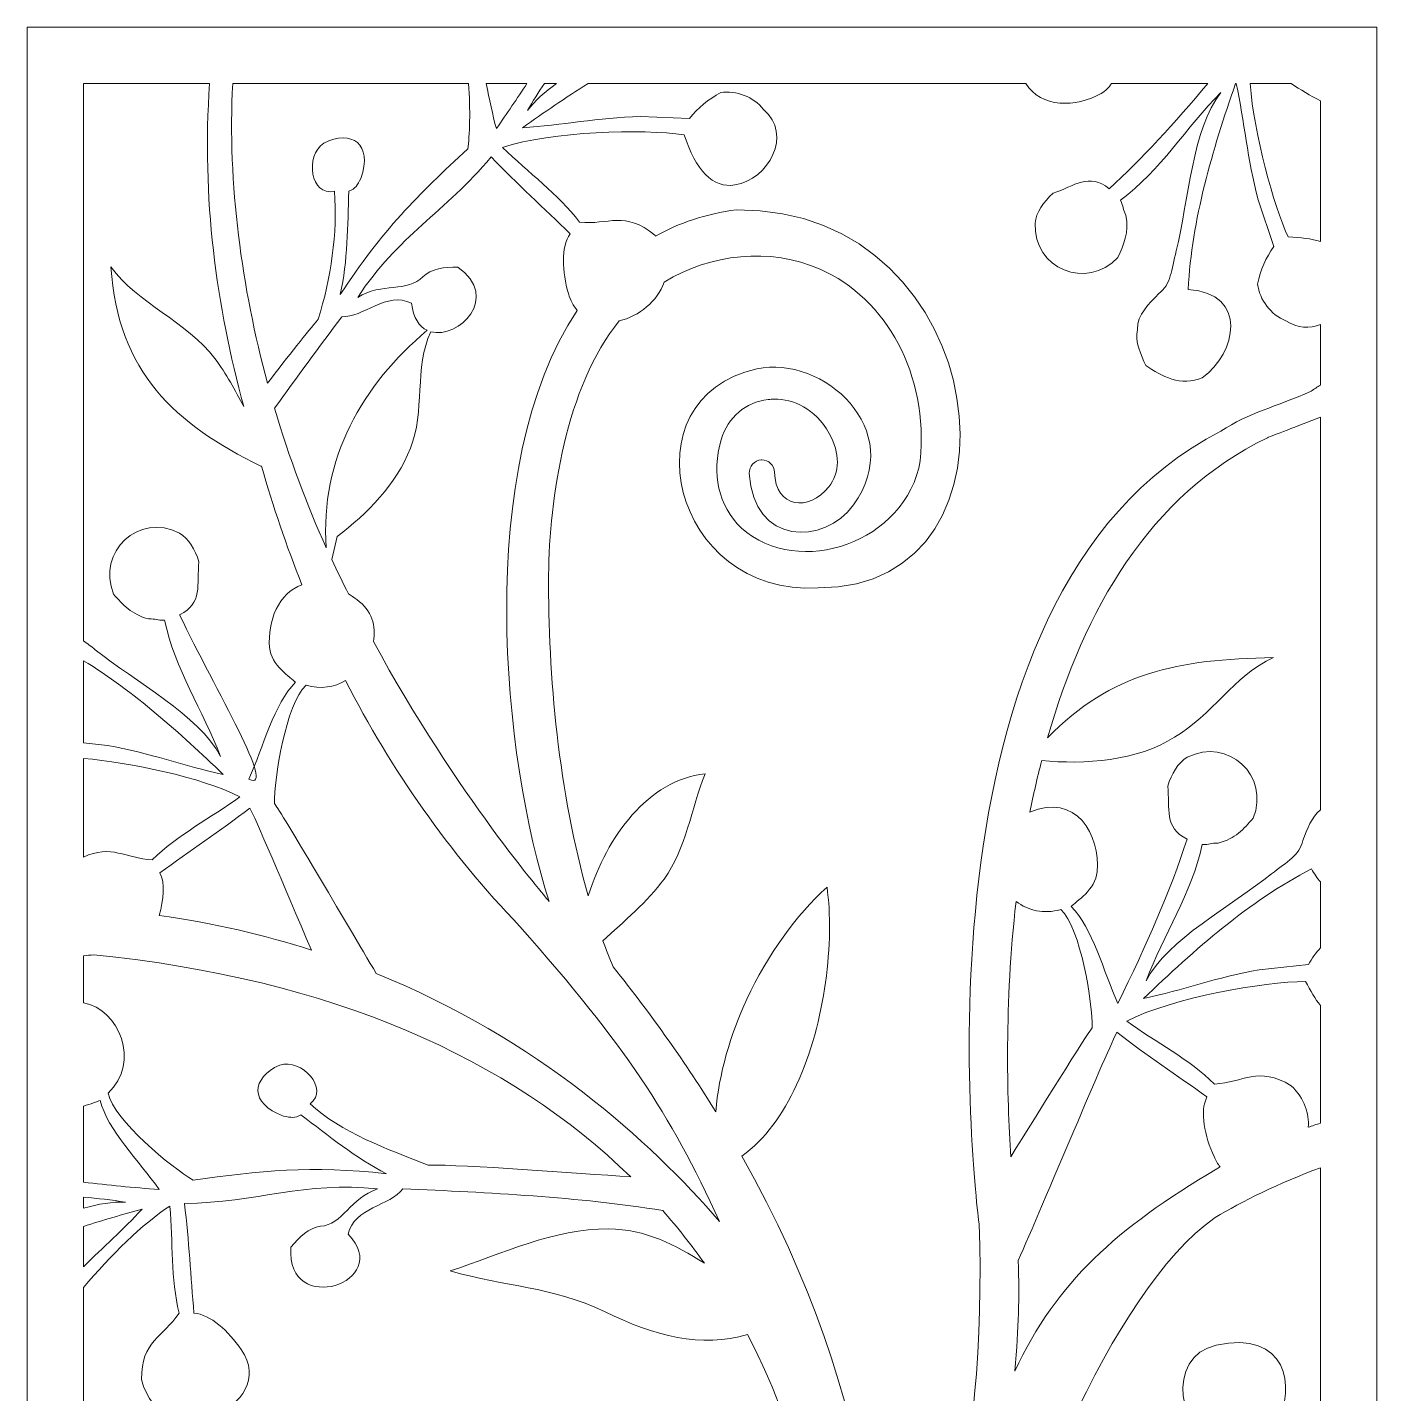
# Model space of a CAD drawing. Header units: centimetres. Extents: x -9.5 to 9.5, y -13.2 to 13.4.
# Drawn here: x -9.5 to -0.93, y 4.69 to 13.37 of the extents above; entities that cross this region are included whole.
import ezdxf

# ---------------------------------------------------------------- set-up
doc = ezdxf.new("R2010")
doc.units = ezdxf.units.CM
doc.header["$MEASUREMENT"] = 0
doc.layers.add('layer 1', color=7, linetype='Continuous')

msp = doc.modelspace()

# ---------------------------------------------------------------- linework, layer by layer
at = {"layer": 'layer 1', "color": 177, "lineweight": 9}
for points, knots in [([(-0.92956, 13.36921), (-0.92956, 13.36921), (-9.49935, 13.36921), (-9.49935, 13.36921), (-9.49935, 13.36921), (-9.49935, 13.36921), (-9.49935, -13.19712), (-9.49935, -13.19712), (-9.49935, -13.19712), (-9.49935, -13.19712), (-0.92956, -13.19712), (-0.92956, -13.19712), (-0.92956, -13.19712), (-0.92956, -13.19712), (-0.92956, 13.36921), (-0.92956, 13.36921)], [0, 0, 0, 0, 0.2, 0.2, 0.2, 0.2, 0.4, 0.4, 0.4, 0.4, 0.6, 0.6, 0.6, 0.6, 1, 1, 1, 1]), ([(-9.14227, 13.01214), (-9.14227, 13.01214), (-8.34139, 13.01214), (-8.34139, 13.01214), (-8.34139, 13.01214), (-8.39341, 12.28871), (-8.29803, 11.59518), (-8.12521, 10.96104), (-8.12521, 10.96104), (-8.17989, 11.06436), (-8.23465, 11.16791), (-8.30745, 11.2651), (-8.30745, 11.2651), (-8.48792, 11.50203), (-8.79988, 11.61548), (-8.96803, 11.84853), (-8.96803, 11.84853), (-8.9254, 11.18004), (-8.56066, 10.84758), (-8.01571, 10.58226), (-8.01571, 10.58226), (-8.01571, 10.58226), (-8.01176, 10.58226), (-8.01176, 10.58226), (-8.01176, 10.58226), (-7.93942, 10.32739), (-7.85392, 10.0756), (-7.75497, 9.82863), (-7.75497, 9.82863), (-7.9023, 9.77973), (-7.97545, 9.597), (-7.96078, 9.43086), (-7.96078, 9.43086), (-7.95077, 9.31789), (-7.8265, 9.24016), (-7.79556, 9.20969), (-7.79556, 9.20969), (-7.93241, 9.07576), (-8.00104, 8.79763), (-8.09209, 8.59513), (-8.09209, 8.59513), (-7.90922, 8.50629), (-8.30672, 9.16336), (-8.532, 9.63854), (-8.532, 9.63854), (-8.38378, 9.70957), (-8.42398, 9.8328), (-8.40928, 9.97488), (-8.40928, 9.97488), (-8.43381, 10.05223), (-8.47339, 10.12188), (-8.53364, 10.15777), (-8.53364, 10.15777), (-8.79444, 10.28907), (-9.05946, 10.03862), (-8.95187, 9.7705), (-8.95187, 9.7705), (-8.89115, 9.70129), (-8.8393, 9.64117), (-8.72972, 9.61215), (-8.72972, 9.61215), (-8.68213, 9.61431), (-8.67572, 9.60159), (-8.62747, 9.60346), (-8.62747, 9.60346), (-8.56386, 9.29667), (-8.3829, 9.02952), (-8.27223, 8.7389), (-8.27223, 8.7389), (-8.40815, 9.00151), (-8.81775, 9.21617), (-9.0682, 9.41681), (-9.0682, 9.41681), (-9.09427, 9.4377), (-9.11927, 9.45591), (-9.14227, 9.47315), (-9.14227, 9.47315), (-9.14227, 9.47315), (-9.14227, 13.01214), (-9.14227, 13.01214)], [0, 0, 0, 0, 0.047619, 0.047619, 0.047619, 0.047619, 0.0952381, 0.0952381, 0.0952381, 0.0952381, 0.1428571, 0.1428571, 0.1428571, 0.1428571, 0.1904762, 0.1904762, 0.1904762, 0.1904762, 0.2380952, 0.2380952, 0.2380952, 0.2380952, 0.2857143, 0.2857143, 0.2857143, 0.2857143, 0.3333333, 0.3333333, 0.3333333, 0.3333333, 0.3809524, 0.3809524, 0.3809524, 0.3809524, 0.4285714, 0.4285714, 0.4285714, 0.4285714, 0.4761905, 0.4761905, 0.4761905, 0.4761905, 0.5238095, 0.5238095, 0.5238095, 0.5238095, 0.5714286, 0.5714286, 0.5714286, 0.5714286, 0.6190476, 0.6190476, 0.6190476, 0.6190476, 0.6666667, 0.6666667, 0.6666667, 0.6666667, 0.7142857, 0.7142857, 0.7142857, 0.7142857, 0.7619048, 0.7619048, 0.7619048, 0.7619048, 0.8095238, 0.8095238, 0.8095238, 0.8095238, 0.8571429, 0.8571429, 0.8571429, 0.8571429, 0.9047619, 0.9047619, 0.9047619, 0.9047619, 1, 1, 1, 1]), ([(-8.19461, 13.01214), (-8.19461, 13.01214), (-6.69756, 13.01214), (-6.69756, 13.01214), (-6.69756, 13.01214), (-6.68413, 12.84793), (-6.68975, 12.67634), (-6.70218, 12.5969), (-6.70218, 12.5969), (-7.0121, 12.31204), (-7.25237, 12.07266), (-7.51183, 11.67168), (-7.51183, 11.67168), (-7.46375, 11.88673), (-7.46571, 12.1099), (-7.45732, 12.32895), (-7.45732, 12.32895), (-7.41502, 12.34438), (-7.40327, 12.36697), (-7.38117, 12.40992), (-7.38117, 12.40992), (-7.30313, 12.62937), (-7.44012, 12.72268), (-7.61635, 12.63363), (-7.61635, 12.63363), (-7.7394, 12.55366), (-7.70112, 12.29208), (-7.54879, 12.32862), (-7.54879, 12.32862), (-7.52855, 12.06514), (-7.57027, 11.77149), (-7.65293, 11.51497), (-7.65293, 11.51497), (-7.71715, 11.43774), (-7.83909, 11.28351), (-7.9742, 11.10996), (-7.9742, 11.10996), (-8.13665, 11.71357), (-8.22892, 12.37463), (-8.19461, 13.01214)], [0, 0, 0, 0, 0.0909091, 0.0909091, 0.0909091, 0.0909091, 0.1818182, 0.1818182, 0.1818182, 0.1818182, 0.2727273, 0.2727273, 0.2727273, 0.2727273, 0.3636364, 0.3636364, 0.3636364, 0.3636364, 0.4545455, 0.4545455, 0.4545455, 0.4545455, 0.5454545, 0.5454545, 0.5454545, 0.5454545, 0.6363636, 0.6363636, 0.6363636, 0.6363636, 0.7272727, 0.7272727, 0.7272727, 0.7272727, 0.8181818, 0.8181818, 0.8181818, 0.8181818, 1, 1, 1, 1]), ([(-6.58585, 13.01214), (-6.58585, 13.01214), (-6.32662, 13.01214), (-6.32662, 13.01214), (-6.32662, 13.01214), (-6.3884, 12.9176), (-6.4531, 12.82205), (-6.52014, 12.72585), (-6.52014, 12.72585), (-6.54485, 12.81389), (-6.56389, 12.91413), (-6.58585, 13.01214)], [0, 0, 0, 0, 0.25, 0.25, 0.25, 0.25, 0.5, 0.5, 0.5, 0.5, 1, 1, 1, 1]), ([(-5.93748, 13.01214), (-5.93748, 13.01214), (-3.15703, 13.01214), (-3.15703, 13.01214), (-3.15703, 13.01214), (-3.06324, 12.85592), (-2.839, 12.85814), (-2.67843, 12.94992), (-2.67843, 12.94992), (-2.6515, 12.96531), (-2.63057, 12.98738), (-2.61403, 13.01214), (-2.61403, 13.01214), (-2.61403, 13.01214), (-2.00233, 13.01214), (-2.00233, 13.01214), (-2.00233, 13.01214), (-2.21295, 12.76081), (-2.42287, 12.53253), (-2.62836, 12.34416), (-2.62836, 12.34416), (-2.75485, 12.44914), (-2.85, 12.36113), (-2.98522, 12.31512), (-2.98522, 12.31512), (-3.04523, 12.26048), (-3.09198, 12.19542), (-3.09941, 12.12569), (-3.09941, 12.12569), (-3.10969, 11.8339), (-2.7714, 11.6978), (-2.5728, 11.90757), (-2.5728, 11.90757), (-2.53529, 11.99167), (-2.50233, 12.06389), (-2.52175, 12.17558), (-2.52175, 12.17558), (-2.54363, 12.21791), (-2.53474, 12.22905), (-2.5566, 12.27209), (-2.5566, 12.27209), (-2.30448, 12.45809), (-2.13741, 12.73415), (-1.91963, 12.95613), (-1.91963, 12.95613), (-2.10139, 12.7229), (-2.12523, 12.26108), (-2.20284, 11.9497), (-2.20284, 11.9497), (-2.23319, 11.828), (-2.23534, 11.73582), (-2.31325, 11.67945), (-2.31325, 11.67945), (-2.37712, 11.61252), (-2.44881, 11.54567), (-2.44959, 11.4511), (-2.44959, 11.4511), (-2.46792, 11.36882), (-2.42505, 11.28902), (-2.39592, 11.22199), (-2.39592, 11.22199), (-2.29649, 11.15323), (-2.17168, 11.08605), (-2.03705, 11.14395), (-2.03705, 11.14395), (-1.81977, 11.30024), (-1.74244, 11.67887), (-2.12603, 11.70513), (-2.12603, 11.70513), (-2.10514, 12.14978), (-1.972, 12.58973), (-1.82565, 13.01214), (-1.82565, 13.01214), (-1.82565, 13.01214), (-1.82179, 13.01214), (-1.82179, 13.01214), (-1.82179, 13.01214), (-1.76803, 12.76666), (-1.75159, 12.53673), (-1.68265, 12.2742), (-1.68265, 12.2742), (-1.68265, 12.2742), (-1.58206, 11.97755), (-1.58206, 11.97755), (-1.58206, 11.97755), (-1.63439, 11.9061), (-1.66625, 11.82806), (-1.6866, 11.7388), (-1.6866, 11.7388), (-1.67204, 11.63896), (-1.60386, 11.54381), (-1.50588, 11.50607), (-1.50588, 11.50607), (-1.43182, 11.45694), (-1.35431, 11.45513), (-1.28664, 11.48307), (-1.28664, 11.48307), (-1.28664, 11.48307), (-1.28664, 11.0974), (-1.28664, 11.0974), (-1.28664, 11.0974), (-1.30641, 11.08496), (-1.32622, 11.07206), (-1.3461, 11.05868), (-1.3461, 11.05868), (-1.57271, 10.95625), (-1.74034, 10.92531), (-1.91881, 10.80376), (-1.91881, 10.80376), (-3.95292, 9.77052), (-3.47345, 5.93471), (-3.4552, 5.77053), (-3.4552, 5.77053), (-3.39374, 4.27437), (-3.7657, 2.96945), (-4.08419, 2.14217), (-4.08419, 2.14217), (-4.08419, 2.14217), (-4.12328, 2.11194), (-4.12328, 2.11194), (-4.12328, 2.11194), (-3.99066, 3.2223), (-4.07837, 4.63192), (-4.96082, 6.20062), (-4.96082, 6.20062), (-4.81495, 6.30605), (-4.70033, 6.46668), (-4.61401, 6.6527), (-4.61401, 6.6527), (-4.42826, 7.05299), (-4.37363, 7.57137), (-4.42044, 7.90894), (-4.42044, 7.90894), (-4.61674, 7.73144), (-4.79863, 7.4791), (-4.92939, 7.19729), (-4.92939, 7.19729), (-5.03483, 6.97007), (-5.10711, 6.72383), (-5.12715, 6.48265), (-5.12715, 6.48265), (-5.31316, 6.7842), (-5.529, 7.09118), (-5.77887, 7.40268), (-5.77887, 7.40268), (-5.8016, 7.45697), (-5.82321, 7.51243), (-5.84376, 7.56883), (-5.84376, 7.56883), (-5.71043, 7.69252), (-5.55964, 7.81638), (-5.45509, 7.96043), (-5.45509, 7.96043), (-5.31559, 8.15455), (-5.28407, 8.40341), (-5.19484, 8.6292), (-5.19484, 8.6292), (-5.55694, 8.5872), (-5.81786, 8.23455), (-5.9364, 7.85373), (-5.9364, 7.85373), (-6.12583, 8.50879), (-6.1918, 9.25432), (-6.1886, 9.89055), (-6.1886, 9.89055), (-6.18431, 10.37595), (-6.07985, 11.08866), (-5.73986, 11.50461), (-5.73986, 11.50461), (-5.61596, 11.53494), (-5.49604, 11.62867), (-5.45477, 11.75189), (-5.45477, 11.75189), (-5.15917, 11.93115), (-4.78488, 11.97452), (-4.46379, 11.83302), (-4.46379, 11.83302), (-4.04385, 11.64797), (-3.77559, 11.16397), (-3.82842, 10.61677), (-3.82842, 10.61677), (-3.91521, 10.09903), (-4.6006, 9.86458), (-4.96457, 10.18919), (-4.96457, 10.18919), (-5.11039, 10.3332), (-5.15696, 10.53369), (-5.09234, 10.75047), (-5.09234, 10.75047), (-5.04971, 10.89423), (-4.93822, 10.98963), (-4.79446, 11.00565), (-4.79446, 11.00565), (-4.7815, 11.00725), (-4.76785, 11.00807), (-4.7542, 11.00807), (-4.7542, 11.00807), (-4.63818, 11.00807), (-4.49615, 10.95205), (-4.40732, 10.79085), (-4.40732, 10.79085), (-4.33656, 10.66336), (-4.33656, 10.54181), (-4.40955, 10.45055), (-4.40955, 10.45055), (-4.53532, 10.29211), (-4.74749, 10.31649), (-4.75382, 10.54377), (-4.75382, 10.54377), (-4.75579, 10.58711), (-4.79051, 10.6229), (-4.83536, 10.6229), (-4.83536, 10.6229), (-4.83645, 10.6229), (-4.83779, 10.6229), (-4.83907, 10.62272), (-4.83907, 10.62272), (-4.88149, 10.62074), (-4.91602, 10.58226), (-4.91385, 10.53567), (-4.91385, 10.53567), (-4.89037, 10.08044), (-4.43827, 10.07744), (-4.2522, 10.33633), (-4.2522, 10.33633), (-3.90915, 10.81369), (-4.44688, 11.29216), (-4.8665, 11.19969), (-4.8665, 11.19969), (-5.70396, 11.01509), (-5.40366, 9.75399), (-4.47642, 9.80963), (-4.47642, 9.80963), (-3.07839, 9.80261), (-3.35137, 12.22514), (-4.99502, 12.21027), (-4.99502, 12.21027), (-5.18956, 12.18485), (-5.36055, 12.12733), (-5.51026, 12.04341), (-5.51026, 12.04341), (-5.51171, 12.04542), (-5.51301, 12.04743), (-5.5145, 12.04944), (-5.5145, 12.04944), (-5.70598, 12.20801), (-5.80739, 12.11266), (-5.99239, 12.13201), (-5.99239, 12.13201), (-6.12894, 12.31241), (-6.31663, 12.44486), (-6.48054, 12.60704), (-6.48054, 12.60704), (-6.17076, 12.7096), (-5.59028, 12.72454), (-5.32739, 12.68643), (-5.32739, 12.68643), (-5.25595, 12.46108), (-5.14408, 12.3458), (-5.0062, 12.36806), (-5.0062, 12.36806), (-4.79037, 12.40313), (-4.6366, 12.6883), (-4.8238, 12.84693), (-4.8238, 12.84693), (-4.88693, 12.92998), (-4.99659, 12.96872), (-5.09589, 12.95498), (-5.09589, 12.95498), (-5.17544, 12.91087), (-5.24108, 12.85887), (-5.29477, 12.78918), (-5.29477, 12.78918), (-5.29477, 12.78918), (-5.60568, 12.80309), (-5.60568, 12.80309), (-5.60568, 12.80309), (-5.87775, 12.79617), (-6.10335, 12.7474), (-6.35523, 12.73124), (-6.35523, 12.73124), (-6.21911, 12.82763), (-6.08014, 12.92298), (-5.93748, 13.01214)], [0, 0, 0, 0, 0.0138889, 0.0138889, 0.0138889, 0.0138889, 0.0277778, 0.0277778, 0.0277778, 0.0277778, 0.0416667, 0.0416667, 0.0416667, 0.0416667, 0.0555556, 0.0555556, 0.0555556, 0.0555556, 0.0694444, 0.0694444, 0.0694444, 0.0694444, 0.0833333, 0.0833333, 0.0833333, 0.0833333, 0.0972222, 0.0972222, 0.0972222, 0.0972222, 0.1111111, 0.1111111, 0.1111111, 0.1111111, 0.125, 0.125, 0.125, 0.125, 0.1388889, 0.1388889, 0.1388889, 0.1388889, 0.1527778, 0.1527778, 0.1527778, 0.1527778, 0.1666667, 0.1666667, 0.1666667, 0.1666667, 0.1805556, 0.1805556, 0.1805556, 0.1805556, 0.1944444, 0.1944444, 0.1944444, 0.1944444, 0.2083333, 0.2083333, 0.2083333, 0.2083333, 0.2222222, 0.2222222, 0.2222222, 0.2222222, 0.2361111, 0.2361111, 0.2361111, 0.2361111, 0.25, 0.25, 0.25, 0.25, 0.2638889, 0.2638889, 0.2638889, 0.2638889, 0.2777778, 0.2777778, 0.2777778, 0.2777778, 0.2916667, 0.2916667, 0.2916667, 0.2916667, 0.3055556, 0.3055556, 0.3055556, 0.3055556, 0.3194444, 0.3194444, 0.3194444, 0.3194444, 0.3333333, 0.3333333, 0.3333333, 0.3333333, 0.3472222, 0.3472222, 0.3472222, 0.3472222, 0.3611111, 0.3611111, 0.3611111, 0.3611111, 0.375, 0.375, 0.375, 0.375, 0.3888889, 0.3888889, 0.3888889, 0.3888889, 0.4027778, 0.4027778, 0.4027778, 0.4027778, 0.4166667, 0.4166667, 0.4166667, 0.4166667, 0.4305556, 0.4305556, 0.4305556, 0.4305556, 0.4444444, 0.4444444, 0.4444444, 0.4444444, 0.4583333, 0.4583333, 0.4583333, 0.4583333, 0.4722222, 0.4722222, 0.4722222, 0.4722222, 0.4861111, 0.4861111, 0.4861111, 0.4861111, 0.5, 0.5, 0.5, 0.5, 0.5138889, 0.5138889, 0.5138889, 0.5138889, 0.5277778, 0.5277778, 0.5277778, 0.5277778, 0.5416667, 0.5416667, 0.5416667, 0.5416667, 0.5555556, 0.5555556, 0.5555556, 0.5555556, 0.5694444, 0.5694444, 0.5694444, 0.5694444, 0.5833333, 0.5833333, 0.5833333, 0.5833333, 0.5972222, 0.5972222, 0.5972222, 0.5972222, 0.6111111, 0.6111111, 0.6111111, 0.6111111, 0.625, 0.625, 0.625, 0.625, 0.6388889, 0.6388889, 0.6388889, 0.6388889, 0.6527778, 0.6527778, 0.6527778, 0.6527778, 0.6666667, 0.6666667, 0.6666667, 0.6666667, 0.6805556, 0.6805556, 0.6805556, 0.6805556, 0.6944444, 0.6944444, 0.6944444, 0.6944444, 0.7083333, 0.7083333, 0.7083333, 0.7083333, 0.7222222, 0.7222222, 0.7222222, 0.7222222, 0.7361111, 0.7361111, 0.7361111, 0.7361111, 0.75, 0.75, 0.75, 0.75, 0.7638889, 0.7638889, 0.7638889, 0.7638889, 0.7777778, 0.7777778, 0.7777778, 0.7777778, 0.7916667, 0.7916667, 0.7916667, 0.7916667, 0.8055556, 0.8055556, 0.8055556, 0.8055556, 0.8194444, 0.8194444, 0.8194444, 0.8194444, 0.8333333, 0.8333333, 0.8333333, 0.8333333, 0.8472222, 0.8472222, 0.8472222, 0.8472222, 0.8611111, 0.8611111, 0.8611111, 0.8611111, 0.875, 0.875, 0.875, 0.875, 0.8888889, 0.8888889, 0.8888889, 0.8888889, 0.9027778, 0.9027778, 0.9027778, 0.9027778, 0.9166667, 0.9166667, 0.9166667, 0.9166667, 0.9305556, 0.9305556, 0.9305556, 0.9305556, 0.9444444, 0.9444444, 0.9444444, 0.9444444, 0.9583333, 0.9583333, 0.9583333, 0.9583333, 0.9722222, 0.9722222, 0.9722222, 0.9722222, 1, 1, 1, 1]), ([(-6.21572, 13.01214), (-6.21572, 13.01214), (-6.13904, 13.01214), (-6.13904, 13.01214), (-6.13904, 13.01214), (-6.21306, 12.95982), (-6.27658, 12.90322), (-6.32195, 12.84054), (-6.32195, 12.84054), (-6.28903, 12.89901), (-6.25304, 12.9559), (-6.21572, 13.01214)], [0, 0, 0, 0, 0.25, 0.25, 0.25, 0.25, 0.5, 0.5, 0.5, 0.5, 1, 1, 1, 1]), ([(-1.73365, 13.01214), (-1.73365, 13.01214), (-1.47352, 13.01214), (-1.47352, 13.01214), (-1.47352, 13.01214), (-1.41202, 12.97339), (-1.35032, 12.93576), (-1.28664, 12.90224), (-1.28664, 12.90224), (-1.28664, 12.90224), (-1.28664, 12.00883), (-1.28664, 12.00883), (-1.28664, 12.00883), (-1.34371, 12.02615), (-1.41247, 12.03591), (-1.49186, 12.03788), (-1.49186, 12.03788), (-1.58574, 12.24463), (-1.70681, 12.68349), (-1.73365, 13.01214)], [0, 0, 0, 0, 0.1666667, 0.1666667, 0.1666667, 0.1666667, 0.3333333, 0.3333333, 0.3333333, 0.3333333, 0.5, 0.5, 0.5, 0.5, 0.6666667, 0.6666667, 0.6666667, 0.6666667, 1, 1, 1, 1]), ([(-7.45971, 9.77089), (-7.44227, 9.76025), (-7.42444, 9.74833), (-7.40618, 9.73499), (-7.40618, 9.73499), (-7.31115, 9.66705), (-7.28287, 9.56576), (-7.30096, 9.46806), (-7.30096, 9.46806), (-6.76428, 8.48501), (-6.20631, 7.84439), (-6.19237, 7.82682), (-6.19237, 7.82682), (-6.19237, 7.82682), (-6.18427, 7.81872), (-6.18427, 7.81872), (-6.18427, 7.81872), (-6.47963, 8.71161), (-6.6692, 10.57919), (-6.00724, 11.57193), (-6.00724, 11.57193), (-6.03142, 11.59951), (-6.05073, 11.63486), (-6.06317, 11.67911), (-6.06317, 11.67911), (-6.10133, 11.81512), (-6.1128, 11.97435), (-6.05135, 12.05816), (-6.05135, 12.05816), (-6.21897, 12.22113), (-6.38847, 12.37385), (-6.55257, 12.54582), (-6.55257, 12.54582), (-6.84617, 12.19605), (-7.14883, 12.04223), (-7.40046, 11.65438), (-7.40046, 11.65438), (-7.25041, 11.75125), (-7.08273, 11.68273), (-6.98744, 11.78545), (-6.98744, 11.78545), (-6.93484, 11.83523), (-6.84909, 11.84798), (-6.76533, 11.84631), (-6.76533, 11.84631), (-6.49041, 11.65346), (-6.76092, 11.3867), (-6.93698, 11.43648), (-6.93698, 11.43648), (-7.04254, 11.20882), (-6.97296, 10.92688), (-7.06568, 10.69629), (-7.06568, 10.69629), (-7.15668, 10.46522), (-7.33919, 10.28299), (-7.5315, 10.13501), (-7.5315, 10.13501), (-7.5315, 10.13501), (-7.56603, 9.98906), (-7.56603, 9.98906), (-7.56603, 9.98906), (-7.53108, 9.91491), (-7.49556, 9.84221), (-7.45971, 9.77089)], [0, 0, 0, 0, 0.0588235, 0.0588235, 0.0588235, 0.0588235, 0.1176471, 0.1176471, 0.1176471, 0.1176471, 0.1764706, 0.1764706, 0.1764706, 0.1764706, 0.2352941, 0.2352941, 0.2352941, 0.2352941, 0.2941176, 0.2941176, 0.2941176, 0.2941176, 0.3529412, 0.3529412, 0.3529412, 0.3529412, 0.4117647, 0.4117647, 0.4117647, 0.4117647, 0.4705882, 0.4705882, 0.4705882, 0.4705882, 0.5294118, 0.5294118, 0.5294118, 0.5294118, 0.5882353, 0.5882353, 0.5882353, 0.5882353, 0.6470588, 0.6470588, 0.6470588, 0.6470588, 0.7058824, 0.7058824, 0.7058824, 0.7058824, 0.7647059, 0.7647059, 0.7647059, 0.7647059, 0.8235294, 0.8235294, 0.8235294, 0.8235294, 0.8823529, 0.8823529, 0.8823529, 0.8823529, 1, 1, 1, 1]), ([(-6.95979, 11.44501), (-7.36901, 11.10145), (-7.6433, 10.62973), (-7.60055, 10.06405), (-7.60055, 10.06405), (-7.72303, 10.33225), (-7.83538, 10.63166), (-7.92902, 10.94965), (-7.92902, 10.94965), (-7.78907, 11.14637), (-7.64495, 11.34001), (-7.50287, 11.53151), (-7.50287, 11.53151), (-7.36745, 11.52336), (-7.21714, 11.69722), (-7.05922, 11.61687), (-7.05922, 11.61687), (-7.04877, 11.52232), (-7.00981, 11.46862), (-6.95979, 11.44501)], [0, 0, 0, 0, 0.1666667, 0.1666667, 0.1666667, 0.1666667, 0.3333333, 0.3333333, 0.3333333, 0.3333333, 0.5, 0.5, 0.5, 0.5, 0.6666667, 0.6666667, 0.6666667, 0.6666667, 1, 1, 1, 1]), ([(-1.28664, 10.89374), (-1.28664, 10.89374), (-1.28664, 8.40079), (-1.28664, 8.40079), (-1.28664, 8.40079), (-1.34384, 8.35394), (-1.36988, 8.2775), (-1.39826, 8.20598), (-1.39826, 8.20598), (-1.41692, 8.11165), (-1.49974, 8.07117), (-1.59764, 7.99273), (-1.59764, 7.99273), (-1.84809, 7.7921), (-2.25769, 7.57745), (-2.39361, 7.31485), (-2.39361, 7.31485), (-2.28293, 7.60546), (-2.10197, 7.87261), (-2.03836, 8.17941), (-2.03836, 8.17941), (-1.99012, 8.17753), (-1.98371, 8.19025), (-1.93612, 8.18807), (-1.93612, 8.18807), (-1.82654, 8.2171), (-1.77469, 8.27721), (-1.71397, 8.34644), (-1.71397, 8.34644), (-1.60638, 8.61455), (-1.8714, 8.86501), (-2.1322, 8.73372), (-2.1322, 8.73372), (-2.19244, 8.69783), (-2.23203, 8.62816), (-2.25656, 8.55081), (-2.25656, 8.55081), (-2.24186, 8.40872), (-2.28206, 8.28551), (-2.13384, 8.21448), (-2.13384, 8.21448), (-2.23771, 7.89112), (-2.39259, 7.53701), (-2.57375, 7.17107), (-2.57375, 7.17107), (-2.6648, 7.37356), (-2.73343, 7.65171), (-2.87028, 7.78564), (-2.87028, 7.78564), (-2.83935, 7.8161), (-2.71507, 7.89384), (-2.70506, 8.0068), (-2.70506, 8.0068), (-2.68429, 8.24198), (-2.83944, 8.51036), (-3.13198, 8.38539), (-3.13198, 8.38539), (-3.11023, 8.49453), (-3.08542, 8.60376), (-3.0572, 8.71241), (-3.0572, 8.71241), (-2.79187, 8.687), (-2.44271, 8.70927), (-2.21337, 8.8623), (-2.21337, 8.8623), (-1.97421, 8.99987), (-1.84052, 9.24919), (-1.58534, 9.36678), (-1.58534, 9.36678), (-2.1971, 9.35644), (-2.61238, 9.27139), (-3.01975, 8.85808), (-3.01975, 8.85808), (-2.79067, 9.6605), (-2.37539, 10.40001), (-1.62376, 10.76253), (-1.62376, 10.76253), (-1.5926, 10.77724), (-1.43242, 10.83487), (-1.28664, 10.89374)], [0, 0, 0, 0, 0.047619, 0.047619, 0.047619, 0.047619, 0.0952381, 0.0952381, 0.0952381, 0.0952381, 0.1428571, 0.1428571, 0.1428571, 0.1428571, 0.1904762, 0.1904762, 0.1904762, 0.1904762, 0.2380952, 0.2380952, 0.2380952, 0.2380952, 0.2857143, 0.2857143, 0.2857143, 0.2857143, 0.3333333, 0.3333333, 0.3333333, 0.3333333, 0.3809524, 0.3809524, 0.3809524, 0.3809524, 0.4285714, 0.4285714, 0.4285714, 0.4285714, 0.4761905, 0.4761905, 0.4761905, 0.4761905, 0.5238095, 0.5238095, 0.5238095, 0.5238095, 0.5714286, 0.5714286, 0.5714286, 0.5714286, 0.6190476, 0.6190476, 0.6190476, 0.6190476, 0.6666667, 0.6666667, 0.6666667, 0.6666667, 0.7142857, 0.7142857, 0.7142857, 0.7142857, 0.7619048, 0.7619048, 0.7619048, 0.7619048, 0.8095238, 0.8095238, 0.8095238, 0.8095238, 0.8571429, 0.8571429, 0.8571429, 0.8571429, 0.9047619, 0.9047619, 0.9047619, 0.9047619, 1, 1, 1, 1]), ([(-9.14227, 8.82446), (-9.14227, 8.82446), (-9.14227, 9.34714), (-9.14227, 9.34714), (-9.14227, 9.34714), (-8.81908, 9.14857), (-8.52954, 8.88833), (-8.25542, 8.62512), (-8.25542, 8.62512), (-8.50373, 8.67884), (-8.721, 8.76109), (-8.99079, 8.80861), (-8.99079, 8.80861), (-8.99079, 8.80861), (-9.14227, 8.82446), (-9.14227, 8.82446)], [0, 0, 0, 0, 0.2, 0.2, 0.2, 0.2, 0.4, 0.4, 0.4, 0.4, 0.6, 0.6, 0.6, 0.6, 1, 1, 1, 1]), ([(-7.47821, 9.2203), (-7.18875, 8.65561), (-6.82127, 8.12694), (-6.37065, 7.65869), (-6.37065, 7.65869), (-5.69599, 6.89301), (-5.42454, 6.48565), (-5.10247, 5.78481), (-5.10247, 5.78481), (-5.54651, 6.30036), (-6.25684, 6.94268), (-7.28293, 7.36022), (-7.28293, 7.36022), (-7.47478, 7.68335), (-7.88973, 8.38956), (-7.93015, 8.43959), (-7.93015, 8.43959), (-7.93111, 8.59316), (-7.85824, 9.07336), (-7.72932, 9.19069), (-7.72932, 9.19069), (-7.63643, 9.16371), (-7.54948, 9.17948), (-7.47821, 9.2203)], [0, 0, 0, 0, 0.1428571, 0.1428571, 0.1428571, 0.1428571, 0.2857143, 0.2857143, 0.2857143, 0.2857143, 0.4285714, 0.4285714, 0.4285714, 0.4285714, 0.5714286, 0.5714286, 0.5714286, 0.5714286, 0.7142857, 0.7142857, 0.7142857, 0.7142857, 1, 1, 1, 1]), ([(-9.14227, 8.09997), (-9.14227, 8.09997), (-9.14227, 8.72654), (-9.14227, 8.72654), (-9.14227, 8.72654), (-8.84762, 8.70041), (-8.39726, 8.60835), (-8.14924, 8.4828), (-8.14924, 8.4828), (-8.33662, 8.34584), (-8.54323, 8.24203), (-8.7061, 8.08286), (-8.7061, 8.08286), (-8.8773, 8.09054), (-8.96444, 8.18337), (-9.14227, 8.09997)], [0, 0, 0, 0, 0.2, 0.2, 0.2, 0.2, 0.4, 0.4, 0.4, 0.4, 0.6, 0.6, 0.6, 0.6, 1, 1, 1, 1]), ([(-7.69523, 7.50965), (-7.9939, 7.60501), (-8.31608, 7.68062), (-8.66254, 7.72985), (-8.66254, 7.72985), (-8.63212, 7.83061), (-8.62282, 7.93275), (-8.65845, 8.00054), (-8.65845, 8.00054), (-8.46724, 8.13773), (-8.27573, 8.26444), (-8.08669, 8.41109), (-8.08669, 8.41109), (-8.05941, 8.36648), (-7.86758, 7.91417), (-7.69523, 7.50965)], [0, 0, 0, 0, 0.2, 0.2, 0.2, 0.2, 0.4, 0.4, 0.4, 0.4, 0.6, 0.6, 0.6, 0.6, 1, 1, 1, 1]), ([(-1.28664, 7.94265), (-1.28664, 7.94265), (-1.28664, 7.52411), (-1.28664, 7.52411), (-1.28664, 7.52411), (-1.31605, 7.49166), (-1.34165, 7.45643), (-1.3635, 7.41713), (-1.3635, 7.41713), (-1.3635, 7.41713), (-1.67504, 7.38455), (-1.67504, 7.38455), (-1.67504, 7.38455), (-1.94484, 7.33703), (-2.1621, 7.25479), (-2.41042, 7.20106), (-2.41042, 7.20106), (-2.08632, 7.51224), (-1.74069, 7.81925), (-1.34335, 8.02516), (-1.34335, 8.02516), (-1.32552, 7.99249), (-1.30651, 7.9652), (-1.28664, 7.94265)], [0, 0, 0, 0, 0.1428571, 0.1428571, 0.1428571, 0.1428571, 0.2857143, 0.2857143, 0.2857143, 0.2857143, 0.4285714, 0.4285714, 0.4285714, 0.4285714, 0.5714286, 0.5714286, 0.5714286, 0.5714286, 0.7142857, 0.7142857, 0.7142857, 0.7142857, 1, 1, 1, 1]), ([(-3.25311, 6.19701), (-3.27786, 6.57232), (-3.29399, 7.16833), (-3.21995, 7.81727), (-3.21995, 7.81727), (-3.14346, 7.76144), (-3.04398, 7.73542), (-2.93652, 7.76664), (-2.93652, 7.76664), (-2.80761, 7.6493), (-2.73472, 7.1691), (-2.73569, 7.01553), (-2.73569, 7.01553), (-2.77318, 6.96913), (-3.07616, 6.48192), (-3.25311, 6.19701)], [0, 0, 0, 0, 0.2, 0.2, 0.2, 0.2, 0.4, 0.4, 0.4, 0.4, 0.6, 0.6, 0.6, 0.6, 1, 1, 1, 1]), ([(-9.14227, 7.17323), (-9.14227, 7.17323), (-9.14227, 7.47284), (-9.14227, 7.47284), (-9.14227, 7.47284), (-9.12063, 7.47496), (-9.09902, 7.47708), (-9.07726, 7.47906), (-9.07726, 7.47906), (-7.56179, 7.32847), (-6.43254, 6.81746), (-5.66694, 6.06836), (-5.66694, 6.06836), (-6.01628, 6.09346), (-6.72167, 6.14611), (-6.95375, 6.14406), (-6.95375, 6.14406), (-7.20471, 6.24237), (-7.51203, 6.35126), (-7.70324, 6.53364), (-7.70324, 6.53364), (-7.57855, 6.62848), (-7.75689, 6.82364), (-7.89666, 6.77897), (-7.89666, 6.77897), (-8.07713, 6.69884), (-8.09156, 6.53373), (-7.87224, 6.45529), (-7.87224, 6.45529), (-7.82501, 6.44523), (-7.80008, 6.44004), (-7.76137, 6.46303), (-7.76137, 6.46303), (-7.58643, 6.33091), (-7.41488, 6.18819), (-7.21792, 6.08935), (-7.21792, 6.08935), (-7.69261, 6.14216), (-8.02999, 6.10757), (-8.44668, 6.04782), (-8.44668, 6.04782), (-8.57833, 6.12493), (-8.95148, 6.4309), (-8.98626, 6.60056), (-8.98626, 6.60056), (-8.77742, 6.79583), (-8.91822, 7.13798), (-9.14227, 7.17323)], [0, 0, 0, 0, 0.0769231, 0.0769231, 0.0769231, 0.0769231, 0.1538462, 0.1538462, 0.1538462, 0.1538462, 0.2307692, 0.2307692, 0.2307692, 0.2307692, 0.3076923, 0.3076923, 0.3076923, 0.3076923, 0.3846154, 0.3846154, 0.3846154, 0.3846154, 0.4615385, 0.4615385, 0.4615385, 0.4615385, 0.5384615, 0.5384615, 0.5384615, 0.5384615, 0.6153846, 0.6153846, 0.6153846, 0.6153846, 0.6923077, 0.6923077, 0.6923077, 0.6923077, 0.7692308, 0.7692308, 0.7692308, 0.7692308, 0.8461538, 0.8461538, 0.8461538, 0.8461538, 1, 1, 1, 1]), ([(-1.28664, 7.15729), (-1.28664, 7.15729), (-1.28664, 6.40997), (-1.28664, 6.40997), (-1.28664, 6.40997), (-1.31289, 6.40175), (-1.33887, 6.39323), (-1.36458, 6.38449), (-1.36458, 6.38449), (-1.35652, 6.47014), (-1.38568, 6.56216), (-1.47172, 6.64799), (-1.47172, 6.64799), (-1.686, 6.77723), (-1.77268, 6.66717), (-1.95974, 6.6588), (-1.95974, 6.6588), (-2.12261, 6.81796), (-2.32921, 6.92179), (-2.5166, 7.05874), (-2.5166, 7.05874), (-2.22355, 7.20709), (-1.648, 7.30866), (-1.38061, 7.30999), (-1.38061, 7.30999), (-1.35103, 7.24968), (-1.31959, 7.19861), (-1.28664, 7.15729)], [0, 0, 0, 0, 0.125, 0.125, 0.125, 0.125, 0.25, 0.25, 0.25, 0.25, 0.375, 0.375, 0.375, 0.375, 0.5, 0.5, 0.5, 0.5, 0.625, 0.625, 0.625, 0.625, 0.75, 0.75, 0.75, 0.75, 1, 1, 1, 1]), ([(-1.92367, 6.13287), (-1.93047, 6.1289), (-1.93722, 6.1249), (-1.94389, 6.12091), (-1.94389, 6.12091), (-2.5882, 5.736), (-2.95689, 5.40999), (-3.22834, 4.83448), (-3.22834, 4.83448), (-3.20174, 5.12812), (-3.19817, 5.28819), (-3.20628, 5.53812), (-3.20628, 5.53812), (-3.05834, 5.87107), (-2.62142, 6.91788), (-2.57915, 6.98703), (-2.57915, 6.98703), (-2.39011, 6.84036), (-2.1986, 6.71365), (-2.00739, 6.57648), (-2.00739, 6.57648), (-2.05606, 6.48388), (-2.02084, 6.32709), (-1.96254, 6.19742), (-1.96254, 6.19742), (-1.95137, 6.17259), (-1.93828, 6.15118), (-1.92367, 6.13287)], [0, 0, 0, 0, 0.125, 0.125, 0.125, 0.125, 0.25, 0.25, 0.25, 0.25, 0.375, 0.375, 0.375, 0.375, 0.5, 0.5, 0.5, 0.5, 0.625, 0.625, 0.625, 0.625, 0.75, 0.75, 0.75, 0.75, 1, 1, 1, 1]), ([(-9.14227, 6.03532), (-9.14227, 6.03532), (-9.14227, 6.51875), (-9.14227, 6.51875), (-9.14227, 6.51875), (-9.09538, 6.53075), (-9.05588, 6.54844), (-9.03611, 6.55364), (-9.03611, 6.55364), (-8.99116, 6.36879), (-8.78845, 6.16899), (-8.66171, 5.98845), (-8.66171, 5.98845), (-8.82643, 6.00108), (-8.98726, 6.01647), (-9.14227, 6.03532)], [0, 0, 0, 0, 0.2, 0.2, 0.2, 0.2, 0.4, 0.4, 0.4, 0.4, 0.6, 0.6, 0.6, 0.6, 1, 1, 1, 1]), ([(-1.28664, 6.12712), (-1.28664, 6.12712), (-1.28664, 4.12882), (-1.28664, 4.12882), (-1.28664, 4.12882), (-1.43826, 3.98317), (-1.60436, 3.83608), (-1.77958, 3.68891), (-1.77958, 3.68891), (-1.78178, 3.90949), (-1.73346, 4.18999), (-1.80466, 4.3664), (-1.80466, 4.3664), (-1.76437, 4.38179), (-1.62028, 4.40303), (-1.56619, 4.50188), (-1.56619, 4.50188), (-1.43821, 4.7358), (-1.49996, 5.09941), (-1.94982, 4.9996), (-1.94982, 4.9996), (-2.26735, 4.93252), (-2.21372, 4.42001), (-1.87251, 4.37548), (-1.87251, 4.37548), (-1.80193, 4.21734), (-1.92687, 3.75125), (-1.98892, 3.61185), (-1.98892, 3.61185), (-2.36236, 3.41759), (-2.6567, 3.2491), (-3.01169, 2.92956), (-3.01169, 2.92956), (-2.9092, 3.12466), (-2.85297, 3.34062), (-2.78779, 3.54992), (-2.78779, 3.54992), (-2.74295, 3.55381), (-2.72571, 3.57254), (-2.69319, 3.60825), (-2.69319, 3.60825), (-2.56066, 3.79978), (-2.6686, 3.92558), (-2.86196, 3.88552), (-2.86196, 3.88552), (-3.00159, 3.84037), (-3.03278, 3.57786), (-2.87619, 3.57343), (-2.87619, 3.57343), (-2.92529, 3.3138), (-3.04208, 3.04115), (-3.18873, 2.81501), (-3.18873, 2.81501), (-3.2863, 2.74634), (-3.49069, 2.59405), (-3.7048, 2.43196), (-3.7048, 2.43196), (-3.16062, 3.88657), (-2.63413, 5.32427), (-1.95596, 5.81098), (-1.95596, 5.81098), (-1.78685, 5.91195), (-1.55149, 6.02903), (-1.28664, 6.12712)], [0, 0, 0, 0, 0.0588235, 0.0588235, 0.0588235, 0.0588235, 0.1176471, 0.1176471, 0.1176471, 0.1176471, 0.1764706, 0.1764706, 0.1764706, 0.1764706, 0.2352941, 0.2352941, 0.2352941, 0.2352941, 0.2941176, 0.2941176, 0.2941176, 0.2941176, 0.3529412, 0.3529412, 0.3529412, 0.3529412, 0.4117647, 0.4117647, 0.4117647, 0.4117647, 0.4705882, 0.4705882, 0.4705882, 0.4705882, 0.5294118, 0.5294118, 0.5294118, 0.5294118, 0.5882353, 0.5882353, 0.5882353, 0.5882353, 0.6470588, 0.6470588, 0.6470588, 0.6470588, 0.7058824, 0.7058824, 0.7058824, 0.7058824, 0.7647059, 0.7647059, 0.7647059, 0.7647059, 0.8235294, 0.8235294, 0.8235294, 0.8235294, 0.8823529, 0.8823529, 0.8823529, 0.8823529, 1, 1, 1, 1]), ([(-9.14227, 2.38016), (-9.14227, 2.38016), (-9.14227, 2.97455), (-9.14227, 2.97455), (-9.14227, 2.97455), (-8.87526, 3.43467), (-8.9168, 3.98359), (-9.14227, 4.42937), (-9.14227, 4.42937), (-9.14227, 4.42937), (-9.14227, 5.36736), (-9.14227, 5.36736), (-9.14227, 5.36736), (-8.9746, 5.56524), (-8.76495, 5.77451), (-8.59477, 5.88264), (-8.59477, 5.88264), (-8.57291, 5.65308), (-8.58909, 5.42393), (-8.53582, 5.20404), (-8.53582, 5.20404), (-8.6379, 5.04854), (-8.77591, 5.03034), (-8.77427, 4.78173), (-8.77427, 4.78173), (-8.64684, 4.27857), (-7.88875, 4.61362), (-8.14034, 4.97227), (-8.14034, 4.97227), (-8.22149, 5.08787), (-8.33753, 5.19752), (-8.44131, 5.20297), (-8.44131, 5.20297), (-8.46145, 5.43589), (-8.47247, 5.66377), (-8.50177, 5.89967), (-8.50177, 5.89967), (-8.04517, 5.9057), (-7.73454, 6.04272), (-7.27498, 5.99216), (-7.27498, 5.99216), (-7.44494, 5.93725), (-7.498, 5.76406), (-7.63784, 5.75527), (-7.63784, 5.75527), (-7.70966, 5.74603), (-7.7738, 5.68772), (-7.8255, 5.6218), (-7.8255, 5.6218), (-7.85862, 5.17139), (-7.1638, 5.4002), (-7.46187, 5.70419), (-7.46187, 5.70419), (-7.42416, 5.8773), (-7.19443, 5.88367), (-7.11504, 5.99371), (-7.11504, 5.99371), (-6.56747, 5.96798), (-6.00455, 5.94369), (-5.46414, 5.85488), (-5.46414, 5.85488), (-5.36929, 5.74737), (-5.28107, 5.63566), (-5.19951, 5.5201), (-5.19951, 5.5201), (-5.3851, 5.638), (-5.56986, 5.73656), (-5.80762, 5.73849), (-5.80762, 5.73849), (-6.15495, 5.74066), (-6.48671, 5.58094), (-6.8137, 5.47138), (-6.8137, 5.47138), (-6.45433, 5.36935), (-6.1781, 5.37748), (-5.82988, 5.21152), (-5.82988, 5.21152), (-5.51641, 5.06), (-5.22011, 4.97978), (-4.92444, 5.06818), (-4.92444, 5.06818), (-4.19934, 3.6787), (-4.28431, 1.85682), (-5.10247, 0.0249), (-5.10247, 0.0249), (-4.94748, 1.01411), (-4.69524, 3.45903), (-5.4773, 4.14372), (-5.4773, 4.14372), (-5.74263, 4.43547), (-6.1396, 4.58337), (-6.65429, 4.58337), (-6.65429, 4.58337), (-6.67446, 4.58337), (-7.11418, 4.57922), (-7.39182, 4.24288), (-7.39182, 4.24288), (-7.57822, 4.01998), (-7.64503, 3.70604), (-7.59233, 3.31296), (-7.59233, 3.31296), (-7.58618, 3.2868), (-7.49032, 2.75351), (-7.09424, 2.55357), (-7.09424, 2.55357), (-7.29398, 2.522), (-7.37125, 2.28971), (-7.33132, 2.09358), (-7.33132, 2.09358), (-7.30755, 1.97695), (-7.16876, 1.91056), (-7.13291, 1.88244), (-7.13291, 1.88244), (-7.25982, 1.7266), (-7.29855, 1.42843), (-7.3696, 1.2065), (-7.3696, 1.2065), (-7.60174, 1.56677), (-7.80508, 1.91777), (-7.95157, 2.24272), (-7.95157, 2.24272), (-7.80537, 2.3343), (-7.86185, 2.45806), (-7.86328, 2.60799), (-7.86328, 2.60799), (-7.89801, 2.68576), (-7.94751, 2.75372), (-8.01458, 2.78404), (-8.01458, 2.78404), (-8.30206, 2.89018), (-8.54889, 2.59769), (-8.40502, 2.33079), (-8.40502, 2.33079), (-8.33353, 2.26576), (-8.27236, 2.20918), (-8.15464, 2.19186), (-8.15464, 2.19186), (-8.10527, 2.19975), (-8.09708, 2.18723), (-8.04701, 2.19488), (-8.04701, 2.19488), (-7.94444, 1.88244), (-7.72417, 1.62519), (-7.57445, 1.33518), (-7.57445, 1.33518), (-7.74721, 1.59299), (-8.19971, 1.76851), (-8.48459, 1.94818), (-8.48459, 1.94818), (-8.59593, 2.01843), (-8.68711, 2.05084), (-8.71769, 2.14703), (-8.71769, 2.14703), (-8.76344, 2.23268), (-8.80652, 2.3261), (-8.90052, 2.35796), (-8.90052, 2.35796), (-8.97512, 2.40242), (-9.06669, 2.38737), (-9.14227, 2.38016)], [0, 0, 0, 0, 0.0243902, 0.0243902, 0.0243902, 0.0243902, 0.0487805, 0.0487805, 0.0487805, 0.0487805, 0.0731707, 0.0731707, 0.0731707, 0.0731707, 0.097561, 0.097561, 0.097561, 0.097561, 0.1219512, 0.1219512, 0.1219512, 0.1219512, 0.1463415, 0.1463415, 0.1463415, 0.1463415, 0.1707317, 0.1707317, 0.1707317, 0.1707317, 0.195122, 0.195122, 0.195122, 0.195122, 0.2195122, 0.2195122, 0.2195122, 0.2195122, 0.2439024, 0.2439024, 0.2439024, 0.2439024, 0.2682927, 0.2682927, 0.2682927, 0.2682927, 0.2926829, 0.2926829, 0.2926829, 0.2926829, 0.3170732, 0.3170732, 0.3170732, 0.3170732, 0.3414634, 0.3414634, 0.3414634, 0.3414634, 0.3658537, 0.3658537, 0.3658537, 0.3658537, 0.3902439, 0.3902439, 0.3902439, 0.3902439, 0.4146341, 0.4146341, 0.4146341, 0.4146341, 0.4390244, 0.4390244, 0.4390244, 0.4390244, 0.4634146, 0.4634146, 0.4634146, 0.4634146, 0.4878049, 0.4878049, 0.4878049, 0.4878049, 0.5121951, 0.5121951, 0.5121951, 0.5121951, 0.5365854, 0.5365854, 0.5365854, 0.5365854, 0.5609756, 0.5609756, 0.5609756, 0.5609756, 0.5853659, 0.5853659, 0.5853659, 0.5853659, 0.6097561, 0.6097561, 0.6097561, 0.6097561, 0.6341463, 0.6341463, 0.6341463, 0.6341463, 0.6585366, 0.6585366, 0.6585366, 0.6585366, 0.6829268, 0.6829268, 0.6829268, 0.6829268, 0.7073171, 0.7073171, 0.7073171, 0.7073171, 0.7317073, 0.7317073, 0.7317073, 0.7317073, 0.7560976, 0.7560976, 0.7560976, 0.7560976, 0.7804878, 0.7804878, 0.7804878, 0.7804878, 0.804878, 0.804878, 0.804878, 0.804878, 0.8292683, 0.8292683, 0.8292683, 0.8292683, 0.8536585, 0.8536585, 0.8536585, 0.8536585, 0.8780488, 0.8780488, 0.8780488, 0.8780488, 0.902439, 0.902439, 0.902439, 0.902439, 0.9268293, 0.9268293, 0.9268293, 0.9268293, 0.9512195, 0.9512195, 0.9512195, 0.9512195, 1, 1, 1, 1]), ([(-9.14227, 5.86948), (-9.14227, 5.86948), (-9.14227, 5.9401), (-9.14227, 5.9401), (-9.14227, 5.9401), (-9.05285, 5.93218), (-8.96375, 5.92285), (-8.87594, 5.90757), (-8.87594, 5.90757), (-8.95839, 5.9124), (-9.04857, 5.89685), (-9.14227, 5.86948)], [0, 0, 0, 0, 0.25, 0.25, 0.25, 0.25, 0.5, 0.5, 0.5, 0.5, 1, 1, 1, 1]), ([(-9.14227, 5.4985), (-9.14227, 5.4985), (-9.14227, 5.75456), (-9.14227, 5.75456), (-9.14227, 5.75456), (-9.01871, 5.794), (-8.89416, 5.82993), (-8.77021, 5.86418), (-8.77021, 5.86418), (-8.89131, 5.73398), (-9.01669, 5.62417), (-9.14227, 5.4985)], [0, 0, 0, 0, 0.25, 0.25, 0.25, 0.25, 0.5, 0.5, 0.5, 0.5, 1, 1, 1, 1])]:
    msp.add_open_spline(points, degree=3, knots=knots, dxfattribs=at)

doc.saveas('drawing.dxf')
